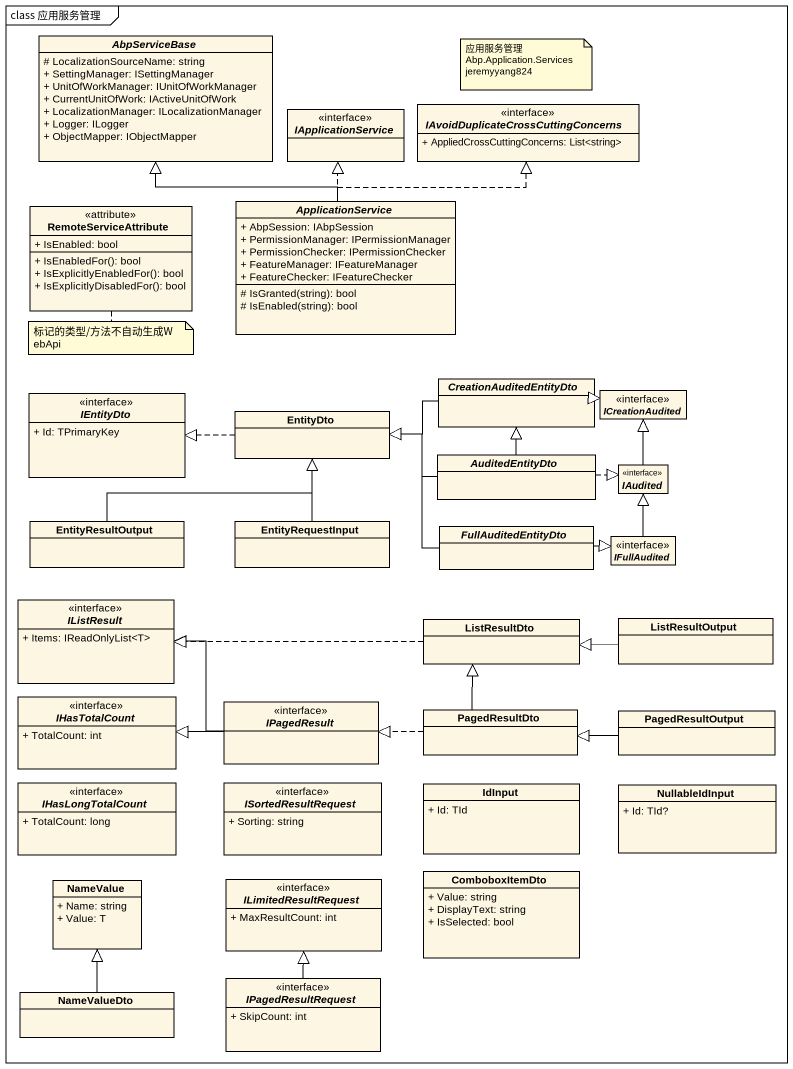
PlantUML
@startuml
mainframe class 应用服务管理
hide circle
hide empty members
skinparam classAttributeIconSize 0
abstract class AbpServiceBase {
  # LocalizationSourceName: string
  + SettingManager: ISettingManager
  + UnitOfWorkManager: IUnitOfWorkManager
  + CurrentUnitOfWork: IActiveUnitOfWork
  + LocalizationManager: ILocalizationManager
  + Logger: ILogger
  + ObjectMapper: IObjectMapper
}
interface IApplicationService
interface "IAvoidDuplicateCrossCuttingConcerns" as IAvoidDuplicateCrossCuttingC {
  + AppliedCrossCuttingConcerns: List<string>
}
class RemoteServiceAttribute <<attribute>> {
  + IsEnabled: bool
  + IsEnabledFor(): bool
  + IsExplicitlyEnabledFor(): bool
  + IsExplicitlyDisabledFor(): bool
}
abstract class ApplicationService {
  + AbpSession: IAbpSession
  + PermissionManager: IPermissionManager
  + PermissionChecker: IPermissionChecker
  + FeatureManager: IFeatureManager
  + FeatureChecker: IFeatureChecker
  # IsGranted(string): bool
  # IsEnabled(string): bool
}
interface IEntityDto {
  + Id: TPrimaryKey
}
abstract class CreationAuditedEntityDto
interface ICreationAudited
class EntityDto
abstract class AuditedEntityDto
interface IAudited
class EntityResultOutput
class EntityRequestInput
abstract class FullAuditedEntityDto
interface IFullAudited
interface IListResult {
  + Items: IReadOnlyList<T>
}
class ListResultDto
class ListResultOutput
interface IHasTotalCount {
  + TotalCount: int
}
interface IPagedResult
class PagedResultDto
class PagedResultOutput
interface IHasLongTotalCount {
  + TotalCount: long
}
interface ISortedResultRequest {
  + Sorting: string
}
class IdInput {
  + Id: TId
}
class NullableIdInput {
  + Id: TId?
}
class NameValue {
  + Name: string
  + Value: T
}
interface ILimitedResultRequest {
  + MaxResultCount: int
}
class ComboboxItemDto {
  + Value: string
  + DisplayText: string
  + IsSelected: bool
}
interface IPagedResultRequest {
  + SkipCount: int
}
class NameValueDto
ApplicationService -up-|> AbpServiceBase
ApplicationService .up.|> IApplicationService
ApplicationService .up.|> IAvoidDuplicateCrossCuttingC
CreationAuditedEntityDto .right.|> ICreationAudited
CreationAuditedEntityDto -left-|> EntityDto
EntityDto .left.|> IEntityDto
AuditedEntityDto -up-|> CreationAuditedEntityDto
AuditedEntityDto -left-|> EntityDto
AuditedEntityDto .right.|> IAudited
IAudited -up-|> ICreationAudited
EntityResultOutput -right-|> EntityDto
EntityRequestInput -up-|> EntityDto
FullAuditedEntityDto -left-|> EntityDto
FullAuditedEntityDto .right.|> IFullAudited
IFullAudited -up-|> IAudited
ListResultDto .left.|> IListResult
ListResultOutput -left-|> ListResultDto
IPagedResult -left-|> IListResult
IPagedResult -left-|> IHasTotalCount
PagedResultDto -up-|> ListResultDto
PagedResultDto .left.|> IPagedResult
PagedResultOutput -left-|> PagedResultDto
IPagedResultRequest -up-|> ILimitedResultRequest
NameValueDto -up-|> NameValue
note as N1
  应用服务管理
  Abp.Application.Services
  jeremyyang824
end note
note bottom of RemoteServiceAttribute : 标记的类型/方法不自动生成WebApi
@enduml
